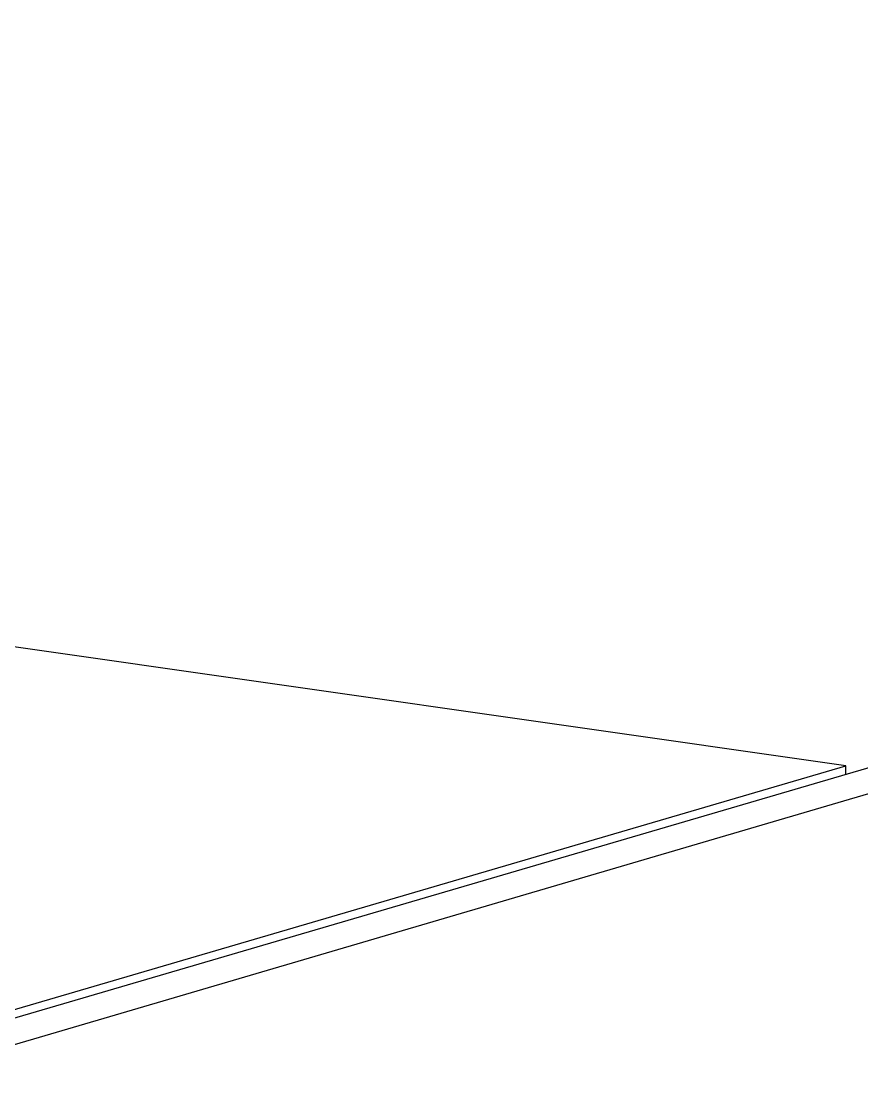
# Model space of a CAD drawing. Header units: millimetres. Extents: x -1283 to 2747, y -259 to 2557.
# Drawn here: x 101.74 to 134.05, y 867.6 to 908.65 of the extents above; entities that cross this region are included whole.
import ezdxf

# ---------------------------------------------------------------- set-up
doc = ezdxf.new("R2010")
doc.units = ezdxf.units.MM
doc.header["$MEASUREMENT"] = 0
doc.layers.add('Utwórz2D linie widoczne', color=7, linetype='Continuous', true_color=0x000000)

msp = doc.modelspace()

# ---------------------------------------------------------------- linework, layer by layer
at = {"layer": 'Utwórz2D linie widoczne'}
for p, q in [((95.682, 867.596), (277.481, 921.002)), ((273.91, 920.902), (94.914, 868.38)), ((133.445, 880.015), (-137.206, 918.732)), ((94.542, 868.604), (133.445, 880.015)), ((133.44, 879.685), (133.445, 880.015))]:
    msp.add_line(p, q, dxfattribs=at)

doc.saveas('drawing.dxf')
